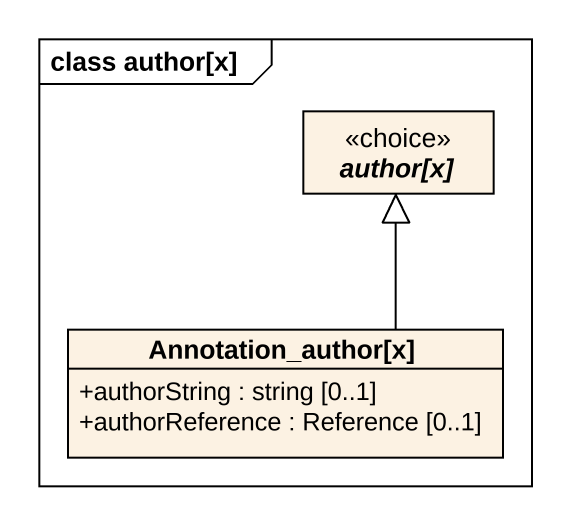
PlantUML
@startuml
mainframe class author[x]
hide circle
hide empty members
skinparam classAttributeIconSize 0
abstract class "author[x]" as author_x <<choice>>
class "Annotation_author[x]" as Annotation_author_x {
  +authorString : string [0..1]
  +authorReference : Reference [0..1]
}
Annotation_author_x -up-|> author_x
@enduml
